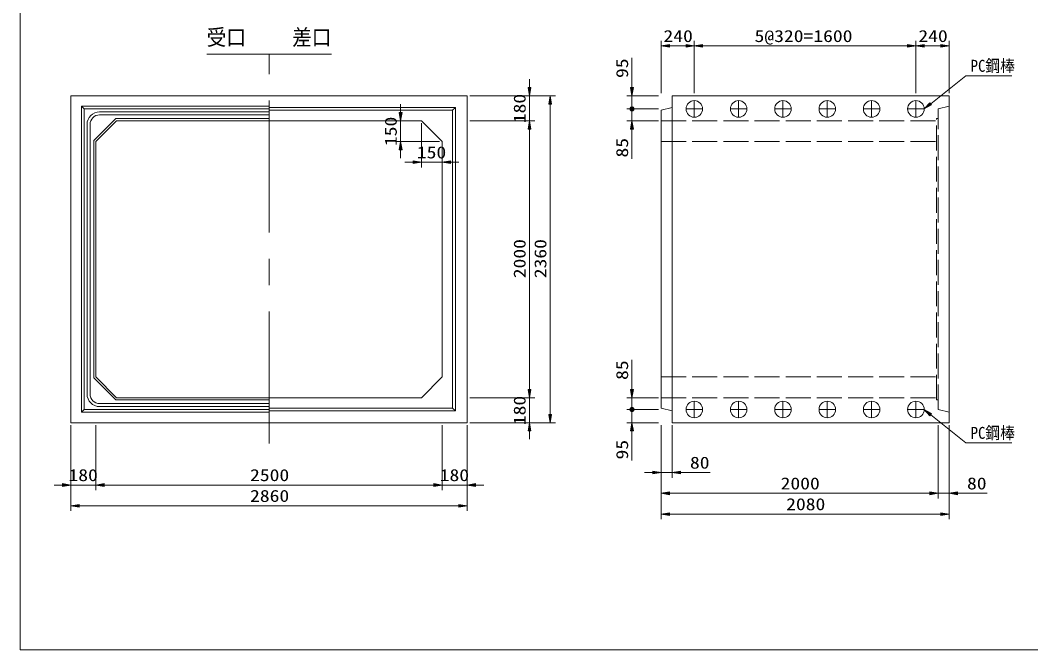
# Model space of a CAD drawing. Units: millimetres on the paper. Extents: x 18 to 410, y 10 to 287.
# Drawn here: x 18 to 261.2, y 10 to 161.5 of the extents above; entities that cross this region are included whole.
import ezdxf
from ezdxf.enums import TextEntityAlignment as Align

# ---------------------------------------------------------------- set-up
doc = ezdxf.new("R2010")
doc.units = ezdxf.units.MM
doc.linetypes.add('DASHED', pattern=[7.5, 6, -1.5])
doc.linetypes.add('USER1', pattern=[50.8, 31.75, -6.35, 6.35, -6.35])
for name, color, linetype, lineweight in [('0_7', 7, 'Continuous', 13), ('Layer1', 3, 'Continuous', 13), ('Layer2', 6, 'USER1', 13), ('Layer3', 7, 'Continuous', 13), ('Layer4', 4, 'DASHED', 13), ('Layer7', 9, 'Continuous', 13)]:
    doc.layers.add(name, color=color, linetype=linetype, lineweight=lineweight)
doc.styles.add('ＭＳ ゴシック', font='')
doc.styles.get('ＭＳ ゴシック').set_extended_font_data('MS Gothic')

msp = doc.modelspace()

# ---------------------------------------------------------------- hatches: boundary and pattern name
at = {"layer": 'Layer1'}
for points in [[(174.208, 155.658), (174.208, 154.992), (172.208, 155.325)], [(178.208, 155.658), (178.208, 154.992), (180.208, 155.325)], [(182.208, 155.658), (182.208, 154.992), (180.208, 155.325)], [(231.542, 155.658), (231.542, 154.992), (233.542, 155.325)], [(235.542, 155.658), (235.542, 154.992), (233.542, 155.325)], [(239.542, 155.658), (239.542, 154.992), (241.542, 155.325)], [(140.208, 145.325), (140.875, 145.325), (140.542, 143.325)], [(164.875, 145.325), (165.542, 145.325), (165.208, 143.325)], [(145.208, 141.325), (145.875, 141.325), (145.542, 143.325)], [(237.312, 141.147), (235.542, 140.158), (236.895, 141.668)], [(109.208, 139.325), (109.875, 139.325), (109.542, 137.325)], [(165.239, 140.64), (165.148, 140.635), (165.089, 140.623), (165.032, 140.605), (164.977, 140.579), (164.926, 140.547), (164.88, 140.508), (164.838, 140.464), (164.803, 140.416), (164.774, 140.363), (164.752, 140.307), (164.737, 140.248), (164.729, 140.188), (164.729, 140.128), (164.737, 140.068), (164.752, 140.01), (164.774, 139.954), (164.803, 139.901), (164.838, 139.852), (164.88, 139.808), (164.926, 139.77), (164.977, 139.738), (165.032, 139.712), (165.089, 139.693), (165.178, 139.676), (165.208, 139.678), (165.208, 140.158)], [(165.239, 140.64), (165.148, 140.635), (165.089, 140.623), (165.032, 140.605), (164.977, 140.579), (164.926, 140.547), (164.88, 140.508), (164.838, 140.464), (164.803, 140.416), (164.774, 140.363), (164.752, 140.307), (164.737, 140.248), (164.729, 140.188), (164.729, 140.128), (164.737, 140.068), (164.752, 140.01), (164.774, 139.954), (164.803, 139.901), (164.838, 139.852), (164.88, 139.808), (164.926, 139.77), (164.977, 139.738), (165.032, 139.712), (165.089, 139.693), (165.178, 139.676), (165.208, 139.678), (165.208, 140.158)], [(165.178, 139.676), (165.268, 139.682), (165.328, 139.693), (165.385, 139.712), (165.44, 139.738), (165.49, 139.77), (165.537, 139.808), (165.578, 139.852), (165.614, 139.901), (165.643, 139.954), (165.665, 140.01), (165.68, 140.068), (165.687, 140.128), (165.687, 140.188), (165.68, 140.248), (165.665, 140.307), (165.643, 140.363), (165.614, 140.416), (165.578, 140.464), (165.537, 140.508), (165.49, 140.547), (165.44, 140.579), (165.385, 140.605), (165.328, 140.623), (165.239, 140.64), (165.208, 140.638), (165.208, 140.158)], [(165.178, 139.676), (165.268, 139.682), (165.328, 139.693), (165.385, 139.712), (165.44, 139.738), (165.49, 139.77), (165.537, 139.808), (165.578, 139.852), (165.614, 139.901), (165.643, 139.954), (165.665, 140.01), (165.68, 140.068), (165.687, 140.128), (165.687, 140.188), (165.68, 140.248), (165.665, 140.307), (165.643, 140.363), (165.614, 140.416), (165.578, 140.464), (165.537, 140.508), (165.49, 140.547), (165.44, 140.579), (165.385, 140.605), (165.328, 140.623), (165.239, 140.64), (165.208, 140.638), (165.208, 140.158)], [(140.208, 135.325), (140.875, 135.325), (140.542, 137.325)], [(140.208, 135.325), (140.875, 135.325), (140.542, 137.325)], [(164.875, 135.325), (165.542, 135.325), (165.208, 137.325)], [(109.208, 130.325), (109.875, 130.325), (109.542, 132.325)], [(112.542, 127.658), (112.542, 126.992), (114.542, 127.325)], [(121.542, 127.658), (121.542, 126.992), (119.542, 127.325)], [(140.208, 72.658), (140.875, 72.658), (140.542, 70.658)], [(140.208, 72.658), (140.875, 72.658), (140.542, 70.658)], [(164.875, 72.658), (165.542, 72.658), (165.208, 70.658)], [(165.239, 68.307), (165.148, 68.301), (165.089, 68.29), (165.032, 68.271), (164.977, 68.246), (164.926, 68.213), (164.88, 68.175), (164.838, 68.131), (164.803, 68.082), (164.774, 68.029), (164.752, 67.973), (164.737, 67.915), (164.729, 67.855), (164.729, 67.795), (164.737, 67.735), (164.752, 67.677), (164.774, 67.621), (164.803, 67.568), (164.838, 67.519), (164.88, 67.475), (164.926, 67.437), (164.977, 67.404), (165.032, 67.379), (165.089, 67.36), (165.178, 67.343), (165.208, 67.345), (165.208, 67.825)], [(165.239, 68.307), (165.148, 68.301), (165.089, 68.29), (165.032, 68.271), (164.977, 68.246), (164.926, 68.213), (164.88, 68.175), (164.838, 68.131), (164.803, 68.082), (164.774, 68.029), (164.752, 67.973), (164.737, 67.915), (164.729, 67.855), (164.729, 67.795), (164.737, 67.735), (164.752, 67.677), (164.774, 67.621), (164.803, 67.568), (164.838, 67.519), (164.88, 67.475), (164.926, 67.437), (164.977, 67.404), (165.032, 67.379), (165.089, 67.36), (165.178, 67.343), (165.208, 67.345), (165.208, 67.825)], [(165.178, 67.343), (165.268, 67.349), (165.328, 67.36), (165.385, 67.379), (165.44, 67.404), (165.49, 67.437), (165.537, 67.475), (165.578, 67.519), (165.614, 67.568), (165.643, 67.621), (165.665, 67.677), (165.68, 67.735), (165.687, 67.795), (165.687, 67.855), (165.68, 67.915), (165.665, 67.973), (165.643, 68.029), (165.614, 68.082), (165.578, 68.131), (165.537, 68.175), (165.49, 68.213), (165.44, 68.246), (165.385, 68.271), (165.328, 68.29), (165.239, 68.307), (165.208, 68.305), (165.208, 67.825)], [(165.178, 67.343), (165.268, 67.349), (165.328, 67.36), (165.385, 67.379), (165.44, 67.404), (165.49, 67.437), (165.537, 67.475), (165.578, 67.519), (165.614, 67.568), (165.643, 67.621), (165.665, 67.677), (165.68, 67.735), (165.687, 67.795), (165.687, 67.855), (165.68, 67.915), (165.665, 67.973), (165.643, 68.029), (165.614, 68.082), (165.578, 68.131), (165.537, 68.175), (165.49, 68.213), (165.44, 68.246), (165.385, 68.271), (165.328, 68.29), (165.239, 68.307), (165.208, 68.305), (165.208, 67.825)], [(145.208, 66.658), (145.875, 66.658), (145.542, 64.658)], [(236.895, 66.315), (235.542, 67.825), (237.312, 66.836)], [(140.208, 62.658), (140.875, 62.658), (140.542, 64.658)], [(164.875, 62.658), (165.542, 62.658), (165.208, 64.658)], [(170.208, 52.992), (170.208, 52.325), (172.208, 52.658)], [(176.875, 52.992), (176.875, 52.325), (174.875, 52.658)], [(28.208, 49.992), (28.208, 49.325), (30.208, 49.658)], [(38.208, 49.992), (38.208, 49.325), (36.208, 49.658)], [(38.208, 49.992), (38.208, 49.325), (36.208, 49.658)], [(117.542, 49.992), (117.542, 49.325), (119.542, 49.658)], [(117.542, 49.992), (117.542, 49.325), (119.542, 49.658)], [(127.542, 49.992), (127.542, 49.325), (125.542, 49.658)], [(174.208, 47.992), (174.208, 47.325), (172.208, 47.658)], [(236.875, 47.992), (236.875, 47.325), (238.875, 47.658)], [(236.875, 47.992), (236.875, 47.325), (238.875, 47.658)], [(243.542, 47.992), (243.542, 47.325), (241.542, 47.658)], [(32.208, 44.992), (32.208, 44.325), (30.208, 44.658)], [(123.542, 44.992), (123.542, 44.325), (125.542, 44.658)], [(174.208, 42.992), (174.208, 42.325), (172.208, 42.658)], [(239.542, 42.992), (239.542, 42.325), (241.542, 42.658)]]:
    msp.add_hatch(color=256, dxfattribs=at).paths.add_polyline_path(points)

# ---------------------------------------------------------------- linework, layer by layer
at = {"layer": '0_7'}
for p, q in [((18, 287), (18, 10)), ((18, 10), (410, 10))]:
    msp.add_line(p, q, dxfattribs=at)
at = {"layer": 'Layer1'}
for p, q in [((172.208, 143.95), (172.208, 156.575)), ((180.208, 143.95), (180.208, 156.575)), ((180.208, 143.95), (180.208, 156.575)), ((233.542, 143.95), (233.542, 156.575)), ((233.542, 143.95), (233.542, 156.575)), ((241.542, 143.95), (241.542, 156.575)), ((178.208, 155.325), (174.208, 155.325)), ((182.208, 155.325), (231.542, 155.325)), ((235.542, 155.325), (239.542, 155.325)), ((165.208, 145.325), (165.208, 152.461)), ((140.542, 145.325), (140.542, 147.325)), ((237.103, 141.408), (245.542, 148.158)), ((245.542, 148.158), (246.542, 148.158)), ((246.542, 148.158), (256.63, 148.158)), ((165.208, 142.158), (165.208, 144.158)), ((109.542, 139.325), (109.542, 141.325)), ((126.167, 143.325), (141.792, 143.325)), ((126.167, 143.325), (146.792, 143.325)), ((140.542, 137.325), (140.542, 143.325)), ((145.542, 66.658), (145.542, 141.325)), ((171.583, 143.325), (163.958, 143.325)), ((165.208, 140.158), (165.208, 143.325)), ((165.208, 140.158), (165.208, 142.158)), ((171.583, 140.158), (163.958, 140.158)), ((171.583, 140.158), (163.958, 140.158)), ((165.208, 140.158), (165.208, 137.325)), ((165.208, 140.158), (165.208, 138.158)), ((113.917, 137.325), (108.292, 137.325)), ((109.542, 137.325), (109.542, 132.325)), ((114.542, 136.7), (114.542, 126.075)), ((126.167, 137.325), (141.792, 137.325)), ((126.167, 137.325), (141.792, 137.325)), ((171.583, 137.325), (163.958, 137.325)), ((165.208, 138.158), (165.208, 136.158)), ((140.542, 135.325), (140.542, 133.325)), ((140.542, 72.658), (140.542, 135.325)), ((165.208, 135.325), (165.208, 128.189)), ((118.917, 132.325), (108.292, 132.325)), ((119.542, 131.7), (119.542, 126.075)), ((109.542, 130.325), (109.542, 128.325)), ((112.542, 127.325), (110.542, 127.325)), ((114.542, 127.325), (119.542, 127.325)), ((121.542, 127.325), (123.542, 127.325)), ((165.208, 72.658), (165.208, 79.794)), ((140.542, 72.658), (140.542, 74.658)), ((126.167, 70.658), (141.792, 70.658)), ((126.167, 70.658), (141.792, 70.658)), ((140.542, 70.658), (140.542, 64.658)), ((171.583, 70.658), (163.958, 70.658)), ((165.208, 69.825), (165.208, 71.825)), ((165.208, 67.825), (165.208, 70.658)), ((165.208, 67.825), (165.208, 69.825)), ((171.583, 67.825), (163.958, 67.825)), ((171.583, 67.825), (163.958, 67.825)), ((165.208, 67.825), (165.208, 64.658)), ((165.208, 67.825), (165.208, 65.825)), ((165.208, 65.825), (165.208, 63.825)), ((237.103, 66.576), (245.542, 59.825)), ((30.208, 64.033), (30.208, 48.408)), ((30.208, 64.033), (30.208, 43.408)), ((36.208, 64.033), (36.208, 48.408)), ((36.208, 64.033), (36.208, 48.408)), ((119.542, 64.033), (119.542, 48.408)), ((119.542, 64.033), (119.542, 48.408)), ((125.542, 64.033), (125.542, 48.408)), ((125.542, 64.033), (125.542, 43.408)), ((126.167, 64.658), (141.792, 64.658)), ((126.167, 64.658), (146.792, 64.658)), ((171.583, 64.658), (163.958, 64.658)), ((172.208, 64.033), (172.208, 51.408)), ((172.208, 64.033), (172.208, 46.408)), ((172.208, 64.033), (172.208, 41.408)), ((174.875, 64.033), (174.875, 51.408)), ((238.875, 64.033), (238.875, 46.408)), ((238.875, 64.033), (238.875, 46.408)), ((241.542, 64.033), (241.542, 46.408)), ((241.542, 64.033), (241.542, 41.408)), ((140.542, 62.658), (140.542, 60.658)), ((165.208, 62.658), (165.208, 55.523)), ((245.542, 59.825), (246.542, 59.825)), ((246.542, 59.825), (256.63, 59.825)), ((170.208, 52.658), (168.208, 52.658)), ((172.208, 52.658), (174.875, 52.658)), ((176.875, 52.658), (184.011, 52.658)), ((28.208, 49.658), (26.208, 49.658)), ((36.208, 49.658), (30.208, 49.658)), ((38.208, 49.658), (117.542, 49.658)), ((38.208, 49.658), (40.208, 49.658)), ((117.542, 49.658), (115.542, 49.658)), ((119.542, 49.658), (125.542, 49.658)), ((127.542, 49.658), (129.542, 49.658)), ((174.208, 47.658), (236.875, 47.658)), ((236.875, 47.658), (234.875, 47.658)), ((238.875, 47.658), (241.542, 47.658)), ((243.542, 47.658), (250.677, 47.658)), ((32.208, 44.658), (123.542, 44.658)), ((174.208, 42.658), (239.542, 42.658))]:
    msp.add_line(p, q, dxfattribs=at)
for points in [[(174.208, 155.658), (174.208, 154.992), (172.208, 155.325)], [(178.208, 155.658), (178.208, 154.992), (180.208, 155.325)], [(182.208, 155.658), (182.208, 154.992), (180.208, 155.325)], [(231.542, 155.658), (231.542, 154.992), (233.542, 155.325)], [(235.542, 155.658), (235.542, 154.992), (233.542, 155.325)], [(239.542, 155.658), (239.542, 154.992), (241.542, 155.325)], [(140.208, 145.325), (140.875, 145.325), (140.542, 143.325)], [(164.875, 145.325), (165.542, 145.325), (165.208, 143.325)], [(145.208, 141.325), (145.875, 141.325), (145.542, 143.325)], [(237.312, 141.147), (235.542, 140.158), (236.895, 141.668)], [(109.208, 139.325), (109.875, 139.325), (109.542, 137.325)], [(165.239, 140.64), (165.148, 140.635), (165.089, 140.623), (165.032, 140.605), (164.977, 140.579), (164.926, 140.547), (164.88, 140.508), (164.838, 140.464), (164.803, 140.416), (164.774, 140.363), (164.752, 140.307), (164.737, 140.248), (164.729, 140.188), (164.729, 140.128), (164.737, 140.068), (164.752, 140.01), (164.774, 139.954), (164.803, 139.901), (164.838, 139.852), (164.88, 139.808), (164.926, 139.77), (164.977, 139.738), (165.032, 139.712), (165.089, 139.693), (165.178, 139.676), (165.208, 139.678), (165.208, 140.158)], [(165.239, 140.64), (165.148, 140.635), (165.089, 140.623), (165.032, 140.605), (164.977, 140.579), (164.926, 140.547), (164.88, 140.508), (164.838, 140.464), (164.803, 140.416), (164.774, 140.363), (164.752, 140.307), (164.737, 140.248), (164.729, 140.188), (164.729, 140.128), (164.737, 140.068), (164.752, 140.01), (164.774, 139.954), (164.803, 139.901), (164.838, 139.852), (164.88, 139.808), (164.926, 139.77), (164.977, 139.738), (165.032, 139.712), (165.089, 139.693), (165.178, 139.676), (165.208, 139.678), (165.208, 140.158)], [(165.178, 139.676), (165.268, 139.682), (165.328, 139.693), (165.385, 139.712), (165.44, 139.738), (165.49, 139.77), (165.537, 139.808), (165.578, 139.852), (165.614, 139.901), (165.643, 139.954), (165.665, 140.01), (165.68, 140.068), (165.687, 140.128), (165.687, 140.188), (165.68, 140.248), (165.665, 140.307), (165.643, 140.363), (165.614, 140.416), (165.578, 140.464), (165.537, 140.508), (165.49, 140.547), (165.44, 140.579), (165.385, 140.605), (165.328, 140.623), (165.239, 140.64), (165.208, 140.638), (165.208, 140.158)], [(165.178, 139.676), (165.268, 139.682), (165.328, 139.693), (165.385, 139.712), (165.44, 139.738), (165.49, 139.77), (165.537, 139.808), (165.578, 139.852), (165.614, 139.901), (165.643, 139.954), (165.665, 140.01), (165.68, 140.068), (165.687, 140.128), (165.687, 140.188), (165.68, 140.248), (165.665, 140.307), (165.643, 140.363), (165.614, 140.416), (165.578, 140.464), (165.537, 140.508), (165.49, 140.547), (165.44, 140.579), (165.385, 140.605), (165.328, 140.623), (165.239, 140.64), (165.208, 140.638), (165.208, 140.158)], [(140.208, 135.325), (140.875, 135.325), (140.542, 137.325)], [(140.208, 135.325), (140.875, 135.325), (140.542, 137.325)], [(164.875, 135.325), (165.542, 135.325), (165.208, 137.325)], [(109.208, 130.325), (109.875, 130.325), (109.542, 132.325)], [(112.542, 127.658), (112.542, 126.992), (114.542, 127.325)], [(121.542, 127.658), (121.542, 126.992), (119.542, 127.325)], [(140.208, 72.658), (140.875, 72.658), (140.542, 70.658)], [(140.208, 72.658), (140.875, 72.658), (140.542, 70.658)], [(164.875, 72.658), (165.542, 72.658), (165.208, 70.658)], [(165.239, 68.307), (165.148, 68.301), (165.089, 68.29), (165.032, 68.271), (164.977, 68.246), (164.926, 68.213), (164.88, 68.175), (164.838, 68.131), (164.803, 68.082), (164.774, 68.029), (164.752, 67.973), (164.737, 67.915), (164.729, 67.855), (164.729, 67.795), (164.737, 67.735), (164.752, 67.677), (164.774, 67.621), (164.803, 67.568), (164.838, 67.519), (164.88, 67.475), (164.926, 67.437), (164.977, 67.404), (165.032, 67.379), (165.089, 67.36), (165.178, 67.343), (165.208, 67.345), (165.208, 67.825)], [(165.239, 68.307), (165.148, 68.301), (165.089, 68.29), (165.032, 68.271), (164.977, 68.246), (164.926, 68.213), (164.88, 68.175), (164.838, 68.131), (164.803, 68.082), (164.774, 68.029), (164.752, 67.973), (164.737, 67.915), (164.729, 67.855), (164.729, 67.795), (164.737, 67.735), (164.752, 67.677), (164.774, 67.621), (164.803, 67.568), (164.838, 67.519), (164.88, 67.475), (164.926, 67.437), (164.977, 67.404), (165.032, 67.379), (165.089, 67.36), (165.178, 67.343), (165.208, 67.345), (165.208, 67.825)], [(165.178, 67.343), (165.268, 67.349), (165.328, 67.36), (165.385, 67.379), (165.44, 67.404), (165.49, 67.437), (165.537, 67.475), (165.578, 67.519), (165.614, 67.568), (165.643, 67.621), (165.665, 67.677), (165.68, 67.735), (165.687, 67.795), (165.687, 67.855), (165.68, 67.915), (165.665, 67.973), (165.643, 68.029), (165.614, 68.082), (165.578, 68.131), (165.537, 68.175), (165.49, 68.213), (165.44, 68.246), (165.385, 68.271), (165.328, 68.29), (165.239, 68.307), (165.208, 68.305), (165.208, 67.825)], [(165.178, 67.343), (165.268, 67.349), (165.328, 67.36), (165.385, 67.379), (165.44, 67.404), (165.49, 67.437), (165.537, 67.475), (165.578, 67.519), (165.614, 67.568), (165.643, 67.621), (165.665, 67.677), (165.68, 67.735), (165.687, 67.795), (165.687, 67.855), (165.68, 67.915), (165.665, 67.973), (165.643, 68.029), (165.614, 68.082), (165.578, 68.131), (165.537, 68.175), (165.49, 68.213), (165.44, 68.246), (165.385, 68.271), (165.328, 68.29), (165.239, 68.307), (165.208, 68.305), (165.208, 67.825)], [(145.208, 66.658), (145.875, 66.658), (145.542, 64.658)], [(236.895, 66.315), (235.542, 67.825), (237.312, 66.836)], [(140.208, 62.658), (140.875, 62.658), (140.542, 64.658)], [(164.875, 62.658), (165.542, 62.658), (165.208, 64.658)], [(170.208, 52.992), (170.208, 52.325), (172.208, 52.658)], [(176.875, 52.992), (176.875, 52.325), (174.875, 52.658)], [(28.208, 49.992), (28.208, 49.325), (30.208, 49.658)], [(38.208, 49.992), (38.208, 49.325), (36.208, 49.658)], [(38.208, 49.992), (38.208, 49.325), (36.208, 49.658)], [(117.542, 49.992), (117.542, 49.325), (119.542, 49.658)], [(117.542, 49.992), (117.542, 49.325), (119.542, 49.658)], [(127.542, 49.992), (127.542, 49.325), (125.542, 49.658)], [(174.208, 47.992), (174.208, 47.325), (172.208, 47.658)], [(236.875, 47.992), (236.875, 47.325), (238.875, 47.658)], [(236.875, 47.992), (236.875, 47.325), (238.875, 47.658)], [(243.542, 47.992), (243.542, 47.325), (241.542, 47.658)], [(32.208, 44.992), (32.208, 44.325), (30.208, 44.658)], [(123.542, 44.992), (123.542, 44.325), (125.542, 44.658)], [(174.208, 42.992), (174.208, 42.325), (172.208, 42.658)], [(239.542, 42.992), (239.542, 42.325), (241.542, 42.658)]]:
    msp.add_lwpolyline(points, close=True, dxfattribs=at)
at = {"layer": 'Layer2'}
msp.add_line((77.875, 59.658), (77.875, 153.325), dxfattribs=at)
at = {"layer": 'Layer3'}
for p, q in [((30.208, 64.658), (30.208, 143.325)), ((30.208, 143.325), (125.542, 143.325)), ((125.542, 143.325), (125.542, 64.658)), ((241.542, 143.325), (174.875, 143.325)), ((174.875, 143.325), (174.875, 64.658)), ((180.208, 138.158), (180.208, 142.158)), ((190.875, 138.158), (190.875, 142.158)), ((201.542, 138.158), (201.542, 142.158)), ((212.208, 138.158), (212.208, 142.158)), ((222.875, 138.158), (222.875, 142.158)), ((233.542, 138.158), (233.542, 142.158)), ((241.542, 64.658), (241.542, 143.325)), ((32.708, 67.158), (32.708, 140.825)), ((32.708, 140.825), (77.875, 140.825)), ((32.708, 140.825), (33.375, 140.158)), ((33.375, 67.825), (33.375, 140.158)), ((33.375, 140.158), (77.875, 140.158)), ((37.108, 139.458), (77.875, 139.458)), ((37.108, 138.725), (77.875, 138.725)), ((122.708, 140.492), (77.875, 140.492)), ((122.042, 139.825), (77.875, 139.825)), ((122.708, 140.492), (122.042, 139.825)), ((122.042, 68.158), (122.042, 139.825)), ((122.708, 67.492), (122.708, 140.492)), ((172.208, 139.825), (174.875, 140.492)), ((172.208, 68.158), (172.208, 139.825)), ((178.208, 140.158), (182.208, 140.158)), ((188.875, 140.158), (192.875, 140.158)), ((199.542, 140.158), (203.542, 140.158)), ((210.208, 140.158), (214.208, 140.158)), ((220.875, 140.158), (224.875, 140.158)), ((231.542, 140.158), (235.542, 140.158)), ((34.075, 71.558), (34.075, 136.425)), ((34.808, 71.558), (34.808, 136.425)), ((35.708, 132.532), (41.001, 137.825)), ((36.208, 132.325), (41.208, 137.325)), ((41.001, 137.825), (77.875, 137.825)), ((41.208, 137.325), (114.542, 137.325)), ((114.542, 137.325), (119.542, 132.325)), ((35.708, 75.451), (35.708, 132.532)), ((36.208, 75.658), (36.208, 132.325)), ((119.542, 132.325), (119.542, 75.658)), ((41.001, 70.158), (35.708, 75.451)), ((41.208, 70.658), (36.208, 75.658)), ((119.542, 75.658), (114.542, 70.658)), ((114.542, 70.658), (41.208, 70.658)), ((77.875, 69.258), (37.108, 69.258)), ((77.875, 68.525), (37.108, 68.525)), ((77.875, 70.158), (41.001, 70.158)), ((77.875, 68.158), (122.042, 68.158)), ((122.708, 67.492), (122.042, 68.158)), ((174.875, 67.492), (172.208, 68.158)), ((180.208, 65.825), (180.208, 69.825)), ((190.875, 65.825), (190.875, 69.825)), ((201.542, 65.825), (201.542, 69.825)), ((212.208, 65.825), (212.208, 69.825)), ((222.875, 65.825), (222.875, 69.825)), ((233.542, 65.825), (233.542, 69.825)), ((32.708, 67.158), (33.375, 67.825)), ((77.875, 67.158), (32.708, 67.158)), ((77.875, 67.825), (33.375, 67.825)), ((77.875, 67.492), (122.708, 67.492)), ((178.208, 67.825), (182.208, 67.825)), ((188.875, 67.825), (192.875, 67.825)), ((199.542, 67.825), (203.542, 67.825)), ((210.208, 67.825), (214.208, 67.825)), ((220.875, 67.825), (224.875, 67.825)), ((231.542, 67.825), (235.542, 67.825)), ((125.542, 64.658), (30.208, 64.658)), ((174.875, 64.658), (241.542, 64.658))]:
    msp.add_line(p, q, dxfattribs=at)
for centre in [(180.208, 140.158), (190.875, 140.158), (201.542, 140.158), (212.208, 140.158), (222.875, 140.158), (233.542, 140.158), (180.208, 67.825), (190.875, 67.825), (201.542, 67.825), (212.208, 67.825), (222.875, 67.825), (233.542, 67.825)]:
    msp.add_circle(centre, 2, dxfattribs=at)
for centre, radius, start, end in [((37.108, 136.425), 3.033, 90, 180), ((37.108, 136.425), 2.3, 90, 180), ((37.108, 71.558), 3.033, 180, 270), ((37.108, 71.558), 2.3, 180, 270)]:
    msp.add_arc(centre, radius, start, end, dxfattribs=at)
at = {"layer": 'Layer4'}
for p, q in [((238.875, 140.158), (241.542, 140.825)), ((238.875, 67.825), (238.875, 140.158)), ((172.208, 137.325), (238.475, 137.325)), ((238.475, 70.158), (238.475, 137.825)), ((238.475, 137.825), (238.875, 137.825)), ((172.208, 132.325), (238.475, 132.325)), ((172.208, 75.658), (238.475, 75.658)), ((172.208, 70.658), (238.475, 70.658)), ((238.875, 70.158), (238.475, 70.158)), ((241.542, 67.158), (238.875, 67.825))]:
    msp.add_line(p, q, dxfattribs=at)
at = {"layer": 'Layer7'}
msp.add_line((62.875, 153.325), (92.875, 153.325), dxfattribs=at)

# ---------------------------------------------------------------- texts
at = {"layer": 'Layer1', "color": 9, "style": 'ＭＳ ゴシック'}
for s, width, p in [('240', 1.2, (172.78, 155.395)), ('5@320=1600', 1.2, (194.704, 155.395)), ('240', 1.2, (234.113, 155.395)), ('PC鋼棒', 0.9, (246.71, 148.228)), ('150', 1.2, (113.442, 127.395)), ('PC鋼棒', 0.9, (246.71, 59.895)), ('80', 1.2, (179.157, 52.728)), ('180', 1.2, (29.608, 49.728)), ('2500', 1.2, (73.304, 49.728)), ('180', 1.2, (118.942, 49.728)), ('2000', 1.2, (200.97, 47.728)), ('80', 1.2, (245.824, 47.728)), ('2860', 1.2, (73.304, 44.728)), ('2080', 1.2, (202.304, 42.728))]:
    msp.add_text(s, height=2.886, dxfattribs=dict(at, width=width)).set_placement(p, align=Align.BOTTOM_LEFT)
at = {"layer": 'Layer1', "color": 9, "style": 'ＭＳ ゴシック', "width": 1.2}
for s, p in [('95', (165.138, 147.607)), ('180', (140.472, 136.725)), ('150', (109.472, 131.225)), ('85', (165.138, 128.471)), ('2000', (140.472, 99.42)), ('2360', (145.472, 99.42)), ('85', (165.138, 74.94)), ('180', (140.472, 64.058)), ('95', (165.138, 55.805))]:
    msp.add_text(s, height=2.886, rotation=90, dxfattribs=at).set_placement(p, align=Align.BOTTOM_LEFT)
at = {"layer": 'Layer7', "style": 'ＭＳ ゴシック', "width": 0.9}
msp.add_text('受口', height=3.848, dxfattribs=at).set_placement((62.875, 154.325), align=Align.BOTTOM_LEFT)
msp.add_text('差口', height=3.848, dxfattribs=at).set_placement((92.875, 154.325), align=Align.BOTTOM_RIGHT)

doc.saveas('drawing.dxf')
